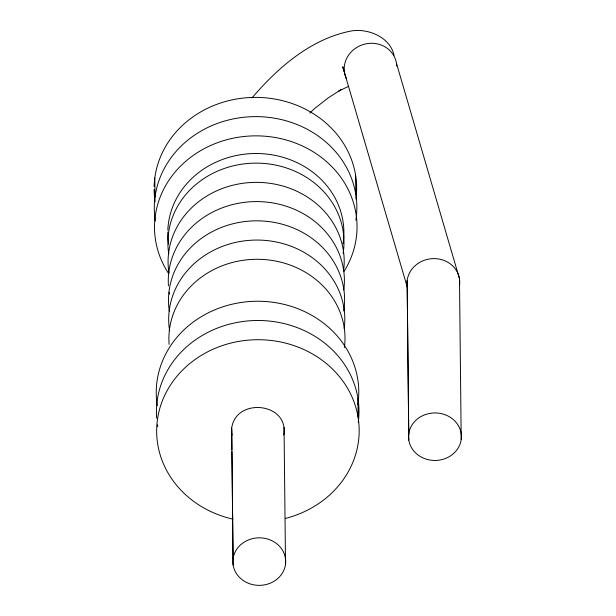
<?xml version="1.0" encoding="UTF-8"?>
<svg xmlns="http://www.w3.org/2000/svg" width="616" height="616" viewBox="0 0 616 616"><rect width="100%" height="100%" fill="white"/><g stroke="black" fill="none" stroke-linecap="round" stroke-linejoin="round"><path stroke-width="0.92" d="M233.04 558.851L231.678 428.074C236.074 396.827 289.505 402.795 283.737 435.004M251.998 97.89C278.17 67.313 311.457 38.307 352.16 30.8C369.115 28.552 390.02 37.376 394.071 55.271M309.779 113.113L314.676 108.493L328.205 97.867L340.964 89.743M341.033 89.674L338.854 91.014L348.648 86.309M231.678 428.074L232.032 435.127M344.683 72.973L342.758 66.744L407.215 286.948L407.484 312.805M396.45 63.271L459.49 278.74L461.199 439.447A26.419 23.762 -0.6 0 1 419.15 455.771A26.419 23.762 -0.6 0 1 424.54 414.884A26.419 23.762 -0.6 0 1 461.199 439.447M407.499 314.714L408.716 430.584M408.739 432.494L408.816 440.155M407.122 280.627L408.724 433.957M355.594 175.237L355.802 194.471M357.935 398.329L358.135 417.556M284.053 427.358L285.516 564.341A26.419 23.762 -0.6 0 1 243.466 580.665A26.419 23.762 -0.6 0 1 248.856 539.778A26.419 23.762 -0.6 0 1 285.516 564.341M231.762 434.272L231.924 449.657M231.947 451.582L232.54 508.315M232.555 510.24L233.133 565.049M154.801 177.97L155.009 197.197M157.804 426.711A101.27 91.099 -0.6 0 1 157.48 424.84M156.687 418.226A101.27 91.099 -0.6 0 1 260.098 320.505A101.27 91.099 -0.6 0 1 358.273 422.106M232.964 519.157A101.27 91.099 -0.6 0 1 174.213 379.695A101.27 91.099 -0.6 0 1 340.109 377.439A101.27 91.099 -0.6 0 1 285.377 518.449M157.28 405.605A101.27 91.099 -0.6 0 1 257.249 301.247A101.27 91.099 -0.6 0 1 357.804 404.75M169.115 344.429A88.065 79.218 -0.6 0 1 258.936 259.298A88.065 79.218 -0.6 0 1 344.39 347.655M155.347 220.982A101.27 91.099 -0.6 0 1 255.317 116.624A101.27 91.099 -0.6 0 1 355.871 220.12M155.147 201.748A101.27 91.099 -0.6 0 1 154.1 189.389M154.131 186.517A101.27 91.099 -0.6 0 1 262.555 97.605A101.27 91.099 -0.6 0 1 355.94 199.014M168.214 272.903A101.27 91.099 -0.6 0 1 254.978 135.859A101.27 91.099 -0.6 0 1 344.121 271.31M167.829 230.138A88.065 79.218 -0.6 0 1 263.594 153.8A88.065 79.218 -0.6 0 1 343.012 243.728M168.684 244.252A88.065 79.218 -0.6 0 1 167.775 232.032M168.784 253.869A88.065 79.218 -0.6 0 1 255.84 163.125A88.065 79.218 -0.6 0 1 343.12 253.345M168.984 273.104A88.065 79.218 -0.6 0 1 255.001 182.367A88.065 79.218 -0.6 0 1 343.589 270.724M169.508 294.179A88.065 79.218 -0.6 0 1 169.184 292.33M168.438 285.793A88.065 79.218 -0.6 0 1 258.859 201.617A88.065 79.218 -0.6 0 1 343.79 289.959M169.585 330.8A88.065 79.218 -0.6 0 1 255.601 240.063A88.065 79.218 -0.6 0 1 344.19 328.42M169.385 311.565A88.065 79.218 -0.6 0 1 256.441 220.821A88.065 79.218 -0.6 0 1 343.72 311.041M407.222 286.948A26.45 24.193 -7.9 0 1 432.956 258.62A26.45 24.193 -7.9 0 1 459.582 285.062M346.377 78.671A26.419 24.478 -16.4 0 1 364.657 44.136A26.419 24.478 -16.4 0 1 396.719 66.012"/></g></svg>
